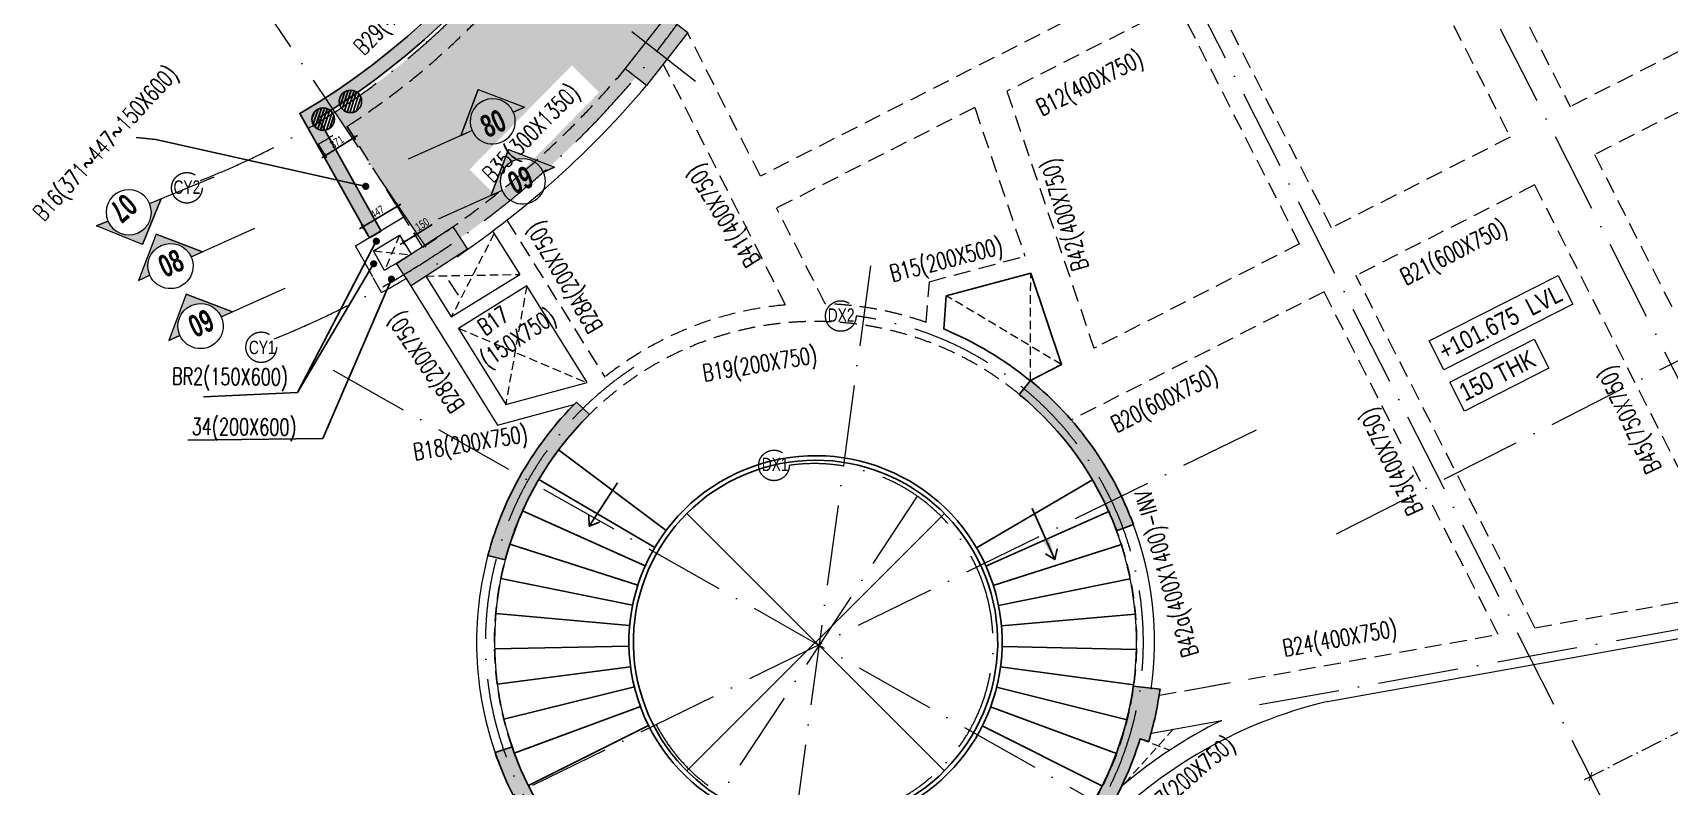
# Model space of a CAD drawing. Header units: millimetres. Extents: x 38 to 25171369, y -3 to 53837.
# Drawn here: x 6907 to 25174, y 18354 to 26774 of the extents above; entities that cross this region are included whole.
import ezdxf

# ---------------------------------------------------------------- set-up
doc = ezdxf.new("R2010")
doc.units = ezdxf.units.MM
for name, pattern in [('ACAD_ISO10W100', [18, 12, -3, 0, -3]), ('CONTINOUS', [0]), ('HIDDEN', [9.524999999999999, 6.349999999999999, -3.174999999999999])]:
    doc.linetypes.add(name, pattern=pattern)
for name, color, linetype, lineweight in [('00_LA_LAYOUT', 3, 'Continuous', 5), ('Elevation-1', 41, 'Continuous', 20), ('G-ANNO-SYMB', 111, 'Continuous', 9), ('Grids', 9, 'ACAD_ISO10W100', 5), ('S - SLAB TXT', 2, 'Continuous', 13), ('S-BEAM-IDEN', 2, 'Continuous', 9), ('S-COL HATCH', 8, 'Continuous', 0), ('S-COLUMN', 6, 'Continuous', 9), ('slab thk box', 8, 'Continuous', 15), ('STR-BEAM', 2, 'CONTINOUS', 18), ('STR-CUTOUT', 1, 'Continuous', 13)]:
    doc.layers.add(name, color=color, linetype=linetype, lineweight=lineweight)
doc.layers.add('Arch-Comments', color=30, linetype='Continuous', plot=False)
for name, color, linetype in [('Hatch', 8, 'Continuous'), ('S- Structural', 5, 'Continuous'), ('Staircase', 14, 'Continuous'), ('STR-RC WALL', 4, 'Continuous'), ('Structural', 5, 'Continuous')]:
    doc.layers.add(name, color=color, linetype=linetype)
doc.styles.add('Dim.s & Anno.(Misc.)', font='ARIALN.TTF')
doc.styles.add('EL', font='swisscl.ttf')
doc.styles.add('ROMANS', font='simplex.shx', dxfattribs={"width": 0.75})
doc.styles.add('S - GRID TXT', font='ARIALN.TTF')
doc.styles.add('SOBHA', font='swisscl.ttf')
doc.styles.add('Swis721 LtCn BT_B', font='', dxfattribs={"width": 0.9, "height": 249.9999999999997})
doc.styles.get('Swis721 LtCn BT_B').set_extended_font_data('Swis721 LtCn BT', bold=True)
doc.dimstyles.new('A-GFC-100', dxfattribs={"dimtxt": 200, "dimasz": 100, "dimexe": 100, "dimexo": 0, "dimgap": 0, "dimtad": 0, "dimdec": 0, "dimzin": 1, "dimdsep": 46, "dimtxsty": 'Dim.s & Anno.(Misc.)', "dimblk": 'ARCHTICK', "dimcen": 0, "dimdle": 100, "dimclrd": 8, "dimclre": 8, "dimclrt": 6, "dimazin": 2, "dimtfac": 1, "dimtdec": 0, "dimtmove": 0, "dimatfit": 3, "dimfxl": 1, "dimtolj": 1, "dimlwd": -1, "dimlwe": 9, "dimarcsym": 0})
doc.dimstyles.new('A-GFC-75', dxfattribs={"dimtxt": 150, "dimasz": 75, "dimexe": 75, "dimexo": 0, "dimgap": 0, "dimtad": 0, "dimdec": 0, "dimzin": 1, "dimdsep": 46, "dimtxsty": 'Dim.s & Anno.(Misc.)', "dimblk": 'ARCHTICK', "dimcen": 0, "dimdle": 75, "dimclrd": 8, "dimclre": 8, "dimclrt": 6, "dimazin": 2, "dimtfac": 1, "dimtdec": 0, "dimtmove": 0, "dimatfit": 3, "dimfxl": 1, "dimtfill": 1, "dimtolj": 1, "dimlwd": -1, "dimlwe": 9, "dimarcsym": 0})
doc.dimstyles.new('S-100', dxfattribs={"dimscale": 100, "dimtxt": 2.5, "dimasz": 1.75, "dimexe": 1, "dimexo": 0, "dimgap": 0.5, "dimtad": 1, "dimdec": 0, "dimrnd": 0.0005, "dimzin": 0, "dimdsep": 46, "dimtxsty": 'EL', "dimblk": 'ARCHTICK', "dimcen": 0.09, "dimdle": 1.5, "dimclrd": 251, "dimclre": 251, "dimclrt": 3, "dimadec": 0, "dimazin": 0, "dimtfac": 1, "dimtdec": 0, "dimtofl": 0, "dimtmove": 0, "dimatfit": 3, "dimfxl": 2, "dimtolj": 1, "dimtzin": 0, "dimlwd": -1, "dimlwe": -1, "dimarcsym": 0})
doc.dimstyles.new('S-30', dxfattribs={"dimscale": 30, "dimtxt": 3, "dimasz": 1.25, "dimexe": 1, "dimexo": 0, "dimgap": 0.5, "dimtad": 1, "dimdec": 0, "dimrnd": 0.0005, "dimzin": 0, "dimdsep": 46, "dimtxsty": 'EL', "dimblk": 'ARCHTICK', "dimcen": 0.09, "dimdle": 1.5, "dimclrd": 251, "dimclre": 251, "dimclrt": 6, "dimadec": 0, "dimazin": 0, "dimtfac": 1, "dimtdec": 0, "dimtofl": 0, "dimtmove": 0, "dimatfit": 3, "dimfxl": 2, "dimtolj": 1, "dimtzin": 0, "dimlwd": -1, "dimlwe": -1, "dimarcsym": 0})
pattern_1 = [(45.00000000000002, (-57983.54831092059, 1832.773457797273), (-22.4506403026729, 22.45064030267288), [])]

# ---------------------------------------------------------------- blocks, each defined once
blk = doc.blocks.new('TRETWREW')
h = blk.add_hatch(color=9)
h.dxf.hatch_style = 1
h.paths.add_polyline_path([(32235.37636257708, -129439.7366017177, -0.1331977755863529), (33807.33259242028, -128417.8693303149), (33740.14246925712, -128229.4607883263, 0.1330649192076544), (32083.99369304627, -129308.9901666008)])
h = blk.add_hatch(color=9)
h.dxf.hatch_style = 1
edge = h.paths.add_edge_path()
edge.add_line((38664.69137857854, -132262.6145443599), (38465.9113948606, -132240.5374554228))
edge.add_arc((34910.98321447167, -131828.3644800878), 3578.742925849781, 353.3864220035375, 383.7199209984346)
edge.add_line((38187.40390823409, -130388.7574619036), (38369.97009224072, -130307.0795366726))
edge.add_arc((34910.98321447984, -131828.364480077), 3778.742925835376, -6.598963892578126, 23.740205779682697, ccw=False)
h = blk.add_hatch(color=9)
h.dxf.hatch_style = 1
h.paths.add_polyline_path([(31332.63268192485, -132091.0972165707, -0.052860275330766), (31357.01795424521, -131335.9346833489), (31158.9120112732, -131308.4749593176, 0.0531660131924717), (31133.18553508818, -132105.9591237641)])
h = blk.add_hatch(color=9)
h.dxf.hatch_style = 1
h.paths.add_polyline_path([(36764.53699965402, -134888.63487342), (36869.71072899178, -135054.6457551792, 0.0641665388057653), (37647.45289563388, -134431.1785179842), (37720.5626272969, -134500.8052384574, 0.038549026877663), (38098.59653411433, -134035.9963992927), (37846.48722873256, -133873.1361806728, -0.1048070550564545)])
at = {"layer": 'Hatch', "ltscale": 25}
h = blk.add_hatch(dxfattribs=at)
h.set_pattern_fill('ANSI31', color=9, scale=10, angle=-26.91905313455807)
h.set_pattern_definition(pattern_1)
edge = h.paths.add_edge_path()
edge.add_arc((32651.62722427025, -124129.2072890307), 125, 0, 360)
h = blk.add_hatch(dxfattribs=at)
h.set_pattern_fill('ANSI31', color=9, scale=10, angle=-26.91905313455807)
h.set_pattern_definition(pattern_1)
edge = h.paths.add_edge_path()
edge.add_arc((33012.95355256275, -124090.8014767263), 125, 0, 360)
at = {"layer": 'S-COL HATCH'}
h = blk.add_hatch(color=8, dxfattribs=at)
h.dxf.hatch_style = 1
h.paths.add_polyline_path([(36591.75819062814, -124838.6545019522), (36718.84159290045, -125110.4077151231), (36039.45855994523, -125428.116220707), (35912.37515768781, -125156.3630075268)])
h = blk.add_hatch(color=256, dxfattribs=at)
h.dxf.hatch_style = 1
h.paths.add_polyline_path([(33397.77098570392, -125857.1530311927), (33429.49763958901, -126155.4706797488), (32683.70351823792, -126234.7873144094), (32651.97686437145, -125936.4696659036)])
h = blk.add_hatch(color=30, dxfattribs=at)
h.dxf.hatch_style = 1
h.paths.add_polyline_path([(32235.37600809336, -129439.7366077844, -0.133197775586353), (33807.33223792538, -128417.8693363834), (33740.14211476594, -128229.4607944115, 0.1330649192076544), (32083.99333856255, -129308.9901726804)])
h = blk.add_hatch(color=30, dxfattribs=at)
h.dxf.hatch_style = 1
edge = h.paths.add_edge_path()
edge.add_line((38664.69102409482, -132262.6145504322), (38465.91104036197, -132240.5374615024))
edge.add_arc((34910.98285996774, -131828.3644861734), 3578.742925854359, 353.3864220036416, 383.7199209985388)
edge.add_line((38187.40355373174, -130388.7574679814), (38369.96973773464, -130307.0795427598))
edge.add_arc((34910.98286001243, -131828.364486198), 3778.742925813593, -6.5989638918730975, 23.740205780387612, ccw=False)
h = blk.add_hatch(color=30, dxfattribs=at)
h.dxf.hatch_style = 1
h.paths.add_polyline_path([(31332.63232742995, -132091.0972226429, -0.0528602753307659), (31357.01759973168, -131335.9346894305), (31158.91165677086, -131308.4749653916, 0.0531660131924717), (31133.18518058583, -132105.9591298401)])
h = blk.add_hatch(color=30, dxfattribs=at)
h.dxf.hatch_style = 1
h.paths.add_polyline_path([(36764.53664514795, -134888.6348794996), (36869.71037450805, -135054.64576127, 0.0641665388057652), (37647.4525411129, -134431.1785240452), (37720.56227279454, -134500.8052445482, 0.038549026877663), (38098.59617960453, -134035.9964053686), (37846.48687423021, -133873.1361867543, -0.1048070550564545)])
at = {"ltscale": 20}
blk.add_line((38187.40390823409, -130388.7574619036), (38370.50846543163, -130308.3042386341), dxfattribs=at)
at = {"layer": 'S-COLUMN', "color": 30, "elevation": 1.3216095e-09}
for points in [[(36591.75819062814, -124838.6545019522), (36718.84159290045, -125110.4077151231), (36039.45855994523, -125428.116220707), (35912.37515768781, -125156.3630075268)], [(33397.77098570392, -125857.1530311927), (33429.49763958901, -126155.4706797488), (32683.70351823792, -126234.7873144094), (32651.97686437145, -125936.4696659036)]]:
    blk.add_lwpolyline(points, close=True, dxfattribs=at)
at = {"layer": 'S-COLUMN'}
for points in [[(32083.99333856255, -129308.9901726804, -0.1330649192076544), (33740.14211476594, -128229.4607944115), (33807.33223792538, -128417.8693363834, 0.1331977755863529), (32235.37600809336, -129439.7366077844)], [(38664.69102409482, -132262.6145504322), (38465.91104036197, -132240.5374615024, 0.1331331676250236), (38187.40355373174, -130388.7574679814), (38369.96973773464, -130307.0795427598, -0.1331583492614696)]]:
    blk.add_lwpolyline(points, format="xyb", close=True, dxfattribs=at)
blk.add_lwpolyline([(31332.63232742995, -132091.0972226429, -0.0528602753307659), (31357.01759973168, -131335.9346894305), (31158.91165677086, -131308.4749653916, 0.0531660131924717), (31133.18518058583, -132105.9591298401), (31332.63232742995, -132091.0972226429)], format="xyb", dxfattribs=at)
at = {"layer": 'S-COLUMN', "elevation": -3.351534e-09}
blk.add_lwpolyline([(38098.59617960453, -134035.9964053686), (37846.48687423021, -133873.1361867543), (37846.48687423021, -133873.1361867543, -0.1048070550564544), (36764.53664514795, -134888.6348794996), (36869.71037450805, -135054.64576127, 0.0641665388057652), (37647.4525411129, -134431.1785240452), (37720.56227279454, -134500.8052445482, 0.038549026877663)], format="xyb", close=True, dxfattribs=at)
at = {"layer": 'STR-RC WALL'}
for points in [[(32083.99369304627, -129308.9901666008, -0.1330649192076544), (33740.14246925712, -128229.4607883263), (33807.33259242028, -128417.8693303149, 0.1331977755863529), (32235.37636257708, -129439.7366017177)], [(38664.69137857854, -132262.6145443599), (38465.9113948606, -132240.5374554228, 0.1331331676250236), (38187.40390823409, -130388.7574619036), (38369.97009224072, -130307.0795366726, -0.1331583492614696)]]:
    blk.add_lwpolyline(points, format="xyb", close=True, dxfattribs=at)
blk.add_lwpolyline([(31332.63268192485, -132091.0972165707, -0.0528602753307659), (31357.01795424521, -131335.9346833489), (31158.9120112732, -131308.4749593176, 0.0531660131924717), (31133.18553508818, -132105.9591237641), (31332.63268192485, -132091.0972165707)], format="xyb", dxfattribs=at)
at = {"layer": 'STR-RC WALL', "elevation": -3.351534e-09}
blk.add_lwpolyline([(38098.59653411433, -134035.9963992927), (37846.48722873256, -133873.1361806728), (37846.48722873256, -133873.1361806728, -0.1048070550564544), (36764.53699965402, -134888.63487342), (36869.71072899178, -135054.6457551792, 0.0641665388057652), (37647.45289563388, -134431.1785179842), (37720.5626272969, -134500.8052384574, 0.038549026877663)], format="xyb", close=True, dxfattribs=at)
at = {"layer": 'Structural', "ltscale": 25}
for centre in [(32651.62722427025, -124129.2072890307, 1.3216095e-09), (33012.95355256275, -124090.8014767263, 1.3216095e-09)]:
    blk.add_circle(centre, 125, dxfattribs=at)
blk = doc.blocks.new('_ArchTick')
at = {"color": 0, "linetype": 'ByBlock', "const_width": 0.15}
blk.add_lwpolyline([(-0.5, -0.5), (0.5, 0.5)], dxfattribs=at)
blk = doc.blocks.new('A$Ce47450c8')
at = {"layer": 'G-ANNO-SYMB', "extrusion": (0, 0, -1)}
h = blk.add_hatch(color=9, dxfattribs=at)
edge = h.paths.add_edge_path(flags=0)
edge.add_line((-136.8343995958566, 252.34375), (0, 252.34375))
edge.add_line((0, 252.34375), (-390.3115636557341, 642.6553136575967))
edge.add_line((-390.3115636557341, 642.6553136575967), (-780.6231273114681, 252.34375))
edge.add_line((-780.6231273114681, 252.34375), (-641.5218995958566, 252.34375))
edge.add_arc((-389.1781495958566, 252.34375), 252.3437499999996, -1.1368683772161603e-13, 180.0000000000005, ccw=False)
for p, q in [((390.3115636557341, 642.6553136575967), (0, 252.34375)), ((390.3115636557341, 642.6553136575967), (780.6231273114681, 252.34375)), ((136.8343995958566, 252.34375), (0, 252.34375)), ((641.5218995958566, 252.34375), (780.6231273114681, 252.34375))]:
    blk.add_line(p, q, dxfattribs=at)
at = {"layer": 'G-ANNO-SYMB', "color": 1, "extrusion": (0, 0, -1)}
for p, q in [((390.3115636557341, 642.6553136575967), (0, 252.34375)), ((780.6231273114681, 252.34375), (390.3115636557341, 642.6553136575967)), ((0, 252.34375), (136.8343995958566, 252.34375))]:
    blk.add_line(p, q, dxfattribs=at)
at = {"layer": 'G-ANNO-SYMB', "color": 2, "extrusion": (0, 0, -1)}
blk.add_line((641.5218995958566, 252.34375), (1422.985443849117, 252.34375), dxfattribs=at)
at = {"layer": 'G-ANNO-SYMB', "color": 5, "extrusion": (0, 0, -1)}
blk.add_line((641.5218995958566, 252.34375), (780.6231273114681, 252.34375), dxfattribs=at)
at = {"layer": 'G-ANNO-SYMB', "extrusion": (0, 0, -1)}
blk.add_arc((-389.1781495958566, 252.34375), 252.34375, 0, 180, dxfattribs=at)
at = {"layer": 'G-ANNO-SYMB', "color": 2, "extrusion": (0, 0, -1)}
for radius, start, end in [(252.3437499999996, 0, 180), (252.34375, 180, 0)]:
    blk.add_arc((-389.1781495958566, 252.34375), radius, start, end, dxfattribs=at)
blk = doc.blocks.new('*D14')
at = {"layer": 'Arch-Comments', "color": 251, "linetype": 'Continuous', "ltscale": 20, "transparency": 16777216}
for p, q in [((25175639.88000342, 12292103.42181314), (25175735.04189858, 12291951.23760261)), ((25175317.5734724, 12291901.88119201), (25175412.73536757, 12291749.69698148)), ((25175358.67512572, 12291751.27503444), (25175757.29096356, 12292000.53242087))]:
    blk.add_line(p, q, dxfattribs=at)
at = {"layer": 'Arch-Comments', "color": 251, "ltscale": 20, "transparency": 16777216, "xscale": 37.5, "yscale": 37.5, "zscale": 37.5}
for p, rotation in [((25175719.13631015, 12291976.67403822), 32.0180419584506), ((25175396.82977913, 12291775.13341709), 212.0180419584506)]:
    blk.add_blockref('_ArchTick', p, dxfattribs=dict(at, rotation=rotation))
at = {"layer": 'Arch-Comments', "color": 6, "ltscale": 20, "transparency": 16777216, "insert": (25175525.59338799, 12291927.7017117), "char_height": 90, "attachment_point": 5, "rotation": 32.0180419584506, "style": 'EL'}
blk.add_mtext('\\A1;371', dxfattribs=at)
blk = doc.blocks.new('*D15')
at = {"layer": 'Arch-Comments', "color": 251, "linetype": 'Continuous', "ltscale": 20, "transparency": 16777216}
for p, q in [((25175777.89876237, 12290956.83462398), (25176239.50906089, 12291234.12882572)), ((25176273.92845662, 12291089.44281326), (25176185.48567023, 12291236.67308627)), ((25175889.46832414, 12290858.49353445), (25175801.02553776, 12291005.72380746))]:
    blk.add_line(p, q, dxfattribs=at)
at = {"layer": 'Arch-Comments', "color": 251, "ltscale": 20, "transparency": 16777216, "xscale": 37.5, "yscale": 37.5, "zscale": 37.5}
for p, rotation in [((25176200.93397787, 12291210.95636426), 30.99368440656399), ((25175816.4738454, 12290980.00708545), 210.993684406564)]:
    blk.add_blockref('_ArchTick', p, dxfattribs=dict(at, rotation=rotation))
at = {"layer": 'Arch-Comments', "color": 6, "ltscale": 20, "transparency": 16777216, "insert": (25175977.80729635, 12291146.91516888), "char_height": 90, "attachment_point": 5, "rotation": 30.993684406563993, "style": 'EL'}
blk.add_mtext('\\A1;447', dxfattribs=at)
blk = doc.blocks.new('*D16')
at = {"layer": 'Arch-Comments', "color": 251, "linetype": 'Continuous', "ltscale": 20, "transparency": 16777216}
for p, q in [((25176400.50405324, 12290887.02137964), (25176589.30207942, 12291005.07816038)), ((25176235.16722177, 12290783.63505481), (25176400.50405324, 12290887.02137964)), ((25176291.03776873, 12290779.16193706), (25176257.41628676, 12290832.92987307)), ((25176418.21994678, 12290858.68987924), (25176384.59846481, 12290912.45781525))]:
    blk.add_line(p, q, dxfattribs=at)
at = {"layer": 'Arch-Comments', "color": 251, "ltscale": 20, "transparency": 16777216, "xscale": 37.5, "yscale": 37.5, "zscale": 37.5}
for p, rotation in [((25176273.32187519, 12290807.49343746), 212.0180419583083), ((25176400.50405324, 12290887.02137964), 32.0180419583083)]:
    blk.add_blockref('_ArchTick', p, dxfattribs=dict(at, rotation=rotation))
at = {"layer": 'Arch-Comments', "color": 6, "ltscale": 20, "transparency": 16777216, "insert": (25176478.41118193, 12291007.78874683), "char_height": 90, "attachment_point": 5, "rotation": 32.018041958308295, "style": 'EL'}
blk.add_mtext('\\A1;150', dxfattribs=at)
blk = doc.blocks.new('*D29')
at = {"layer": 'Grids', "color": 8, "ltscale": 20, "transparency": 16777216}
for p, q in [((23128.25005980125, 19806.43775136214), (21939.41522799083, 19202.90892089993)), ((20421.3107571402, 18432.22169732937), (21610.14558895062, 19035.75052779159))]:
    blk.add_line(p, q, dxfattribs=at)
at = {"layer": 'Grids', "color": 8, "linetype": 'HIDDEN', "lineweight": 9, "ltscale": 20, "transparency": 16777216}
for p, q in [((23110.47512714938, 19675.76819212362), (23027.42386208307, 19839.36308892603)), ((20537.28735977039, 18369.45299824513), (20454.23609470408, 18533.04789504754))]:
    blk.add_line(p, q, dxfattribs=at)
at = {"layer": 'Grids', "color": 8, "ltscale": 20, "transparency": 16777216, "xscale": 75, "yscale": 75, "zscale": 75}
for p, rotation in [((23061.37429216022, 19772.487321285), 26.91527213609274), ((20488.18652478123, 18466.17212740651), 206.9152721360927)]:
    blk.add_blockref('_ArchTick', p, dxfattribs=dict(at, rotation=rotation))
at = {"layer": 'Grids', "color": 6, "ltscale": 20, "transparency": 16777216, "insert": (21774.78040847073, 19119.32972434575), "char_height": 150, "attachment_point": 5, "rotation": 26.915272136092742, "style": 'Dim.s & Anno.(Misc.)', "bg_fill": 3, "box_fill_scale": 1.1, "bg_fill_color": 9, "bg_fill_true_color": 13158600, "bg_fill_transparency": 0}
blk.add_mtext('\\A1;2886', dxfattribs=at)
blk = doc.blocks.new('first floor')
at = {"layer": 'Hatch', "ltscale": 20}
h = blk.add_hatch(dxfattribs=at)
h.set_pattern_fill('AR-CONC', color=1)
h.set_pattern_definition([(50, (14894.24341448396, -102949.2484268071), (182.184668996004, -15.93908553890315), [19.05, -209.5500000000001]), (354.9999999999998, (14894.24341448396, -102949.2484268071), (-35.24342142496931, 191.0568452390351), [15.23999999999999, -167.6405841699998]), (100.4514446999999, (14909.42542148381, -102950.5766803035), (146.9412470903533, 175.1177519121951), [16.19000879999999, -178.0902445999999]), (46.1842, (14894.24341448396, -102898.4484267989), (271.07904089213, -42.04232793272716), [28.57500000000007, -314.3250000000005]), (96.63555760999981, (14916.83331448585, -102901.9519268023), (237.4041340515031, 247.4261245977216), [24.28502313999997, -267.1356081599995]), (351.18415117, (14894.24341448396, -102898.4484267989), (237.4041340649772, 247.4261245855327), [22.85996707000001, -251.4597319200001]), (20.99999999999996, (14919.64341448992, -102911.1484267982), (151.6143912691325, -102.2651981870876), [19.05, -209.55]), (326, (14919.64341448992, -102911.1484267982), (61.80202834764711, 184.1879661223193), [15.24000000000001, -167.64]), (71.45144499999998, (14932.27794709056, -102919.6705266991), (213.4164192787162, 81.92276888590526), [16.19000880000001, -178.0899376]), (37.50000000000001, (14894.24341448396, -102949.2484268071), (3.088603250591816, 84.55503887315314), [0, -165.608, 0, -170.18, 0, -168.275]), (7.499999999999988, (14894.24341448396, -102949.2484268071), (66.81966251030576, 100.1805748181195), [0, -97.02800000000005, 0, -161.798, 0, -64.13500000000003]), (327.5, (14837.60141449421, -102949.2484267959), (135.5905951668714, -5.728743992673457), [0, -63.50000000000003, 0, -198.1200000000001, 0, -262.8900000000001]), (317.5, (14812.2014144957, -102949.2484268034), (148.129181386018, 25.4264910333329), [0, -82.5499999999999, 0, -131.5719999999998, 0, -186.6899999999998])])
h.paths.add_polyline_path([(25175316.87697645, 12292192.88493804, 0.5087553340001733), (25176404.68787763, 12305599.48826105), (25177300.69394226, 12306727.79806577), (25177185.63760963, 12306824.11558876), (25176196.74886371, 12305578.84179895, -0.5199095487761592), (25175115.03543915, 12292246.8135691), (25175889.69285936, 12290858.09102542), (25176020.69031581, 12290931.16404647)])
h = blk.add_hatch(dxfattribs=at)
h.set_pattern_fill('AR-HBONE', color=256)
h.set_pattern_definition([(45, (0, 0), (0, 143.6840979371064), [304.8, -101.6]), (135, (71.84200000000055, 71.84200000000419), (1.42e-14, 143.6840979371064), [304.8, -101.6])])
edge = h.paths.add_edge_path()
edge.add_arc((25170272.76437762, 12298742.92810213), 11049.00691664402, 37.30354249851377, 43.17226376123374)
edge.add_line((25178330.80427673, 12306302.59389026), (25178239.87214587, 12306286.22251503))
edge.add_line((25178239.87214587, 12306286.22251503), (25177712.35738923, 12306652.77063907))
edge.add_line((25177712.35738923, 12306652.77063907), (25176744.32970707, 12305632.78124026))
edge.add_arc((25170978.01026947, 12299292.37440389), 8570.367477949332, 29.125377758691172, 47.71486806527321, ccw=False)
edge.add_line((25178464.71243284, 12303463.76379161), (25179711.69713842, 12304158.35468571))
edge.add_line((25179711.69713842, 12304158.35468571), (25179061.54237733, 12305439.04153574))
edge = h.paths.add_edge_path()
edge.add_line((25179901.96857867, 12303783.55449035), (25178662.31892653, 12303087.45005138))
edge.add_arc((25170808.87682961, 12299224.3345601), 8752.15482430124, 7.022853066168807, 26.19261594859188, ccw=False)
edge.add_line((25179495.36829492, 12300294.41871178), (25180524.38002874, 12300453.80578786))
edge.add_arc((25170260.17376546, 12299100.58830149), 10353.02505457288, 7.510474944184998, 16.42016769738395)
edge.add_line((25180190.94585806, 12302027.17221885), (25180714.68462503, 12302182.65141978))
edge.add_line((25180714.68462503, 12302182.65141978), (25179901.96857867, 12303783.55449035))
edge = h.paths.add_edge_path()
edge.add_line((25181073.79682483, 12300336.52182196), (25179510.76618681, 12300094.41876809))
edge.add_arc((25170978.01026947, 12299292.37440389), 8570.36747795114, -5.527823941182021, 5.369792950443582, ccw=False)
edge.add_line((25179508.52156579, 12298466.79840476), (25179512.63183042, 12298458.70330353))
edge.add_line((25179512.63183042, 12298458.70330353), (25180952.75046366, 12299189.91944402))
edge.add_line((25180952.75046366, 12299189.91944402), (25181114.51759028, 12298871.32164454))
edge.add_arc((25170436.50946377, 12299307.72495368), 10686.92216673863, 357.6596608700913, 365.5242420751012)
edge = h.paths.add_edge_path()
edge.add_line((25181114.30726198, 12298866.20532954), (25179676.42118293, 12298136.12276209))
edge.add_line((25179676.42118293, 12298136.12276209), (25179508.52156579, 12298466.79840476))
edge.add_arc((25170978.01026946, 12299292.37440389), 8570.367477954582, 345.3182909056974, 354.4721760588205, ccw=False)
edge.add_line((25179268.54421312, 12297120.22209889), (25180769.94439486, 12296582.96903569))
edge.add_line((25180769.94439486, 12296582.96903569), (25180771.7334491, 12296588.63492743))
edge.add_arc((25170436.50946378, 12299307.7249537), 10686.92216673601, 345.2600963670336, 357.6322076095422)
h.paths.add_polyline_path([(25179879.71496548, 12297663.5220461), (25179715.92561295, 12297986.10258754), (25180658.0500971, 12298464.46361507), (25180821.83944964, 12298141.88307362)], flags=16)
edge = h.paths.add_edge_path()
edge.add_line((25180198.24236683, 12296575.12488649), (25179117.77889924, 12296928.5941824))
edge.add_arc((25162900.1478163, 12303937.83201584), 17667.51179278272, 328.1432328106064, 336.6260657332958, ccw=False)
edge.add_arc((25177834.05157502, 12294511.03100109), 124.9999999997664, 0, 54.63159909706428, ccw=False)
edge.add_arc((25177834.05157502, 12294511.03100109), 125, -124.40138523449258, 0, ccw=False)
edge.add_arc((25170976.12592414, 12299292.49851859), 8362.226871233566, 323.48111657514005, 324.2586384010458, ccw=False)
edge.add_arc((25177619.76040179, 12294217.58421714), 124.9999999979947, 8.537881512893364e-10, 52.115326241021876, ccw=False)
edge.add_arc((25177619.76040178, 12294217.58421714), 125, -86.02449853679872, 0, ccw=False)
edge.add_line((25177628.42664288, 12294092.88499395), (25178976.99912537, 12293038.80520784))
edge.add_line((25178976.99912537, 12293038.80520784), (25179196.64170195, 12293319.75140223))
edge.add_arc((25170996.74163012, 12299285.53308035), 10140.45917199791, 323.9624914382246, 334.1323868136381)
edge.add_line((25180121.17283376, 12294861.31931642), (25179626.24531596, 12295101.20831569))
edge.add_arc((25170843.28721455, 12299357.64426202), 9759.999998788153, 334.1440387363409, 343.4355206449549)
edge = h.paths.add_edge_path()
edge.add_line((25178863.86006445, 12292651.27869136), (25178746.04290502, 12292743.3876609))
edge.add_line((25178746.04290502, 12292743.3876609), (25178976.99912537, 12293038.80520784))
edge.add_line((25178976.99912537, 12293038.80520784), (25177628.42664288, 12294092.88499395))
edge.add_arc((25177619.76040178, 12294217.58421714), 125.0000000003652, 233.1339765440071, 273.9755014632013, ccw=False)
edge.add_arc((25170976.12592414, 12299292.49851841), 8362.226871121922, 305.0852180464404, 321.7681862065107, ccw=False)
edge.add_arc((25175678.3692529, 12292380.83368661), 124.9999999930698, 0, 33.43344179078821, ccw=False)
edge.add_arc((25175678.3692529, 12292380.83368661), 125, 215.0241613055272, 359.9999999991462, ccw=False)
edge.add_arc((25170976.12592413, 12299292.49851845), 8362.22687115899, 302.7667946974785, 303.3723850474368, ccw=False)
edge.add_line((25175501.93851126, 12292260.86580115), (25176504.53644317, 12290774.54472039))
edge.add_line((25176504.53644317, 12290774.54472039), (25176821.17310744, 12290980.09044788))
edge.add_line((25176821.17310744, 12290980.09044788), (25176902.64890057, 12290854.57957656))
edge.add_arc((25170976.12592414, 12299292.49851841), 10311.26329114662, 305.0829711275504, 319.9036938810765)
h.paths.add_polyline_path([(25178225.6653667, 12305944.60766647), (25178559.82705404, 12305712.41257034), (25178860.65796608, 12306145.35093488), (25178526.49627875, 12306377.54603101)], flags=16)
h.paths.add_polyline_path([(25177841.08112051, 12305358.79382924), (25178175.24280785, 12305126.59873312), (25178476.0737199, 12305559.53709766), (25178141.91203256, 12305791.73219378)], flags=16)
h.paths.add_polyline_path([(25178584.48562497, 12303440.36942075), (25179814.4795301, 12304120.1809331), (25179607.16725188, 12304495.27437303), (25178377.17334675, 12303815.46286068)])
h.paths.add_polyline_path([(25179121.8721628, 12301891.47208323), (25180608.43490783, 12301902.96130755), (25180605.12269902, 12302331.51993675), (25179118.55995398, 12302320.03071243)], flags=17)
h.paths.add_polyline_path([(25179670.59196394, 12299675.80943406), (25181064.6442914, 12299853.70492945), (25181010.3940768, 12300278.82889208), (25179616.34174934, 12300100.93339669)], flags=16)
h.paths.add_polyline_path([(25179866.22603656, 12297694.63645423), (25180763.49306926, 12298150.01007819), (25180624.8527774, 12298423.18655734), (25179727.5857447, 12297967.81293338)], flags=0)
h.paths.add_polyline_path([(25179372.01978902, 12297059.83862911), (25180719.88175655, 12296661.97330583), (25180841.21298601, 12297073.01126289), (25179493.35101849, 12297470.87658617)], flags=17)
h.paths.add_polyline_path([(25178407.9008225, 12294642.32807161), (25179894.46356754, 12294630.83884729), (25179897.77577635, 12295059.39747649), (25178411.21303132, 12295070.88670081)], flags=16)
h.paths.add_polyline_path([(25177936.35848603, 12294202.37348883), (25179121.35367894, 12293315.10596255), (25179378.22244408, 12293658.16850332), (25178193.22725118, 12294545.4360296)], flags=16)
h.paths.add_polyline_path([(25177313.26112012, 12291319.28389725), (25178455.67713934, 12292482.44770871), (25178149.91666316, 12292782.75421979), (25177007.50064393, 12291619.59040833)], flags=16)
at = {"color": 2, "ltscale": 25}
for p, q in [((25182329.33303024, 12290209.66766804, -1.0072373e-09), (25183271.34419157, 12290461.05382985)), ((25183271.34370605, 12290461.05254991), (25183616.38518527, 12289439.59801137)), ((25182299.9786394, 12289836.34447706), (25182329.33303024, 12290209.66766804, -1.5430179e-09)), ((25183616.38518527, 12289439.59801137), (25183269.28606855, 12289263.35942196))]:
    blk.add_line(p, q, dxfattribs=at)
at = {"color": 0, "linetype": 'ByBlock', "ltscale": 25}
blk.add_lwpolyline([(25176020.69031581, 12290931.16404647), (25175316.87697645, 12292192.88493804, 0.5087553340001733), (25176404.68787763, 12305599.48826105), (25177300.69394226, 12306727.79806577), (25177185.63760963, 12306824.11558876), (25176196.74886371, 12305578.84179895, -0.5199095487761592), (25175115.03543915, 12292246.8135691), (25175889.69285936, 12290858.09102542)], format="xyb", close=True, dxfattribs=at)
at = {"color": 2, "ltscale": 25}
blk.add_arc((25180865.24350042, 12286350.91700789, 2.1962827e-09), 3770.830649114907, 50.46247830425708, 67.63418340775905, dxfattribs=at)
at = {"layer": 'Grids', "ltscale": 75}
blk.add_arc((25170976.12592415, 12299292.49851841, 2.643219e-09), 8362.226871117962, 291.2225411834445, 59.08585606093833, dxfattribs=at)
at = {"layer": 'slab thk box', "color": 5, "linetype": 'ByBlock'}
for points in [[(25189322.94259118, 12290113.79658941), (25187882.82395794, 12289382.58044892), (25187719.03460542, 12289705.16099036), (25189159.15323866, 12290436.37713086)], [(25189055.56076652, 12289400.04067125), (25188113.43628235, 12288921.67964373), (25187949.64692982, 12289244.26018517), (25188891.77141397, 12289722.6212127)]]:
    blk.add_lwpolyline(points, close=True, dxfattribs=at)
at = {"layer": 'Staircase', "ltscale": 25}
for points in [[(25179202.36405963, 12287587.62681791), (25178001.66372699, 12288486.69228336)], [(25179074.68952742, 12287395.86439125), (25177782.05573317, 12288156.84919658)], [(25182666.92054063, 12287392.65392496), (25183960.69571005, 12288151.27366053)], [(25178968.97037685, 12287191.17663965), (25177600.19745467, 12287804.74056316)], [(25182772.25393875, 12287187.82172083), (25184141.89620798, 12287798.97394629)], [(25178886.50501529, 12286976.08387067), (25177458.35933364, 12287434.77757279)], [(25182854.33011687, 12286972.6138185), (25184283.26840917, 12287428.83235911)], [(25178828.29275468, 12286753.20058161), (25177358.23571766, 12287051.41578574)], [(25182912.146009, 12286749.66106067), (25184382.54278713, 12287045.53143623)], [(25178795.04558973, 12286525.25244561), (25177301.05103585, 12286659.34298578)], [(25182944.99506664, 12286521.68889532), (25184439.10105009, 12286653.4507276)], [(25178787.17014654, 12286295.02710404), (25177287.50458941, 12286263.3535053)], [(25182952.47588063, 12286291.48407766), (25184452.03532733, 12286257.51630264)], [(25178804.76270492, 12286065.34005363), (25177317.76199541, 12285868.28957723)], [(25182934.49707817, 12286061.86062556), (25184421.18522111, 12285862.56610982)], [(25178847.60802167, 12285839.00019232), (25177391.45316227, 12285478.98210083)], [(25182891.27843543, 12285835.62544341), (25184346.84833326, 12285473.11830371)], [(25178915.18196937, 12285618.7754466), (25177507.67682191, 12285100.19154679)], [(25182823.34819264, 12285615.54403312), (25184230.15949565, 12285094.85399022)], [(25179006.65793034, 12285407.35895774), (25177665.01156661, 12284736.54971763)], [(25182731.5366041, 12285404.30671021), (25184071.90222799, 12284731.27980014)]]:
    blk.add_lwpolyline(points, dxfattribs=at)
at = {"layer": 'Staircase', "color": 8, "ltscale": 25}
for points in [[(25179432.2031233, 12284901.37187913), (25182307.52077687, 12287776.6895327)], [(25179432.2031233, 12287776.6895327), (25182307.52077687, 12284901.37187913)]]:
    blk.add_lwpolyline(points, dxfattribs=at)
at = {"layer": 'Staircase', "color": 8, "linetype": 'HIDDEN', "ltscale": 25}
blk.add_arc((25180869.73779543, 12286338.96130935), 3583.084828491678, 143.1726318111304, 30.38425098754757, dxfattribs=at)
at = {"layer": 'Staircase', "color": 1, "ltscale": 25}
for radius, start, end in [(2083.156610901035, 295.3094517023803, 288.9712208309857), (2033.156610901035, 295.6876056110017, 289.3486742931439)]:
    blk.add_arc((25180869.86195009, 12286339.03070591), radius, start, end, dxfattribs=at)
at = {"layer": 'STR-BEAM', "linetype": 'HIDDEN', "ltscale": 30}
for p, q in [((25187084.43418083, 12295013.82216701), (25188623.78693331, 12291982.09200856)), ((25187934.26147691, 12294996.71280639), (25189292.52220408, 12292321.6404405)), ((25192792.23595082, 12294098.6101427), (25189292.52220408, 12292321.6404405)), ((25186630.3285836, 12290969.91920062), (25185272.08463423, 12293644.95919422)), ((25193063.78202474, 12293563.57487232), (25189564.16100382, 12291786.65225141)), ((25184826.17994245, 12293418.5524949, -2.6435951e-09), (25183006.53790837, 12292494.86591786)), ((25186273.66977252, 12290788.82670359), (25184915.42582316, 12293463.8666972)), ((25180254.36184549, 12291545.83220968, 3.75754007717e-05), (25179441.3214555, 12293147.10240907, 3.75754030784e-05)), ((25180536.13486356, 12290107.35831443, 3.75753989604e-05), (25179169.79947506, 12292798.33426956, 3.75754028369e-05)), ((25183006.53790837, 12292494.86591786), (25183976.77751142, 12289622.58619007)), ((25182646.13236182, 12292311.91687656), (25180435.2285796, 12291189.61803511, 2.5937067e-09)), ((25182646.13236182, 12292311.91687656), (25183207.33756789, 12290650.53516073)), ((25188623.78693331, 12291982.09200857), (25186630.3285836, 12290969.91920062)), ((25189564.16100382, 12291786.65225141), (25190457.88834862, 12290026.47081133)), ((25188895.42573306, 12291447.10381947), (25186901.96732918, 12290434.93098402)), ((25188895.42573306, 12291447.10381946), (25191250.20016731, 12286809.41394805)), ((25180978.2974224, 12290120.05253147, 3.75753987178e-05), (25180435.2285796, 12291189.61803511, 3.75754002585e-05)), ((25186273.66977252, 12290788.82670359), (25183976.77751142, 12289622.58619007)), ((25182141.03881605, 12290366.39148011), (25183207.33756789, 12290650.53516074)), ((25176025.16401988, 12290244.64052973, 1.3216095e-09), (25175927.76864216, 12290419.32350083, 1.3216095e-09)), ((25188900.34081658, 12286499.16598139), (25186901.96732918, 12290434.93098402)), ((25182105.31095995, 12289912.01185079, 2.1962827e-09), (25182141.03881605, 12290366.39148011)), ((25186545.30851808, 12290253.83848698), (25183724.35134313, 12288821.50550383)), ((25187408.239455, 12288554.30964381), (25186545.30851808, 12290253.83848698)), ((25183797.27539416, 12289531.44450051), (25183796.58198641, 12289531.09242471)), ((25184004.48832363, 12289636.65627618), (25183976.77751144, 12289622.58619007)), ((25183616.38582334, 12289439.59833536), (25183269.28598981, 12289263.35938199)), ((25187622.29535383, 12288132.72993388), (25187498.78570353, 12288375.98023829)), ((25188489.25888117, 12286425.25896764), (25187713.80927878, 12287952.49470487)), ((25188900.34081658, 12286499.16598139), (25191249.36992081, 12286921.48988169)), ((25185701.45503421, 12285924.04925858), (25188489.25888117, 12286425.25896764)), ((25184707.43791558, 12285745.33832402), (25185502.53334062, 12285888.28580832))]:
    blk.add_line(p, q, dxfattribs=at)
at = {"layer": 'STR-BEAM', "ltscale": 30}
for p, q in [((25175889.69285347, 12290858.09102241), (25175115.03543324, 12292246.8135661)), ((25175734.66390929, 12290765.50088073, 1.3216095e-09), (25176273.92845662, 12291089.44281327, 1.3216095e-09)), ((25175927.76854205, 12290419.32365476, 1.3216095e-09), (25175734.66390929, 12290765.50088073, 1.3216095e-09)), ((25176803.3076967, 12289972.28511457), (25177567.22020252, 12290448.13340724, 1.3216095e-09)), ((25177319.88339166, 12288764.72637716), (25178173.53152223, 12288992.75922852)), ((25178001.67517195, 12288486.68422114), (25179202.36429842, 12287587.62714375)), ((25182666.92077942, 12287392.6542508), (25183960.72919954, 12288151.21727503)), ((25186583.57292884, 12285676.23797328), (25191411.50031153, 12286544.2332185)), ((25185054.32108726, 12285807.70326185), (25185502.53334062, 12285888.28580832)), ((25184618.01729941, 12285323.25523743), (25185403.36708186, 12285464.29165006))]:
    blk.add_line(p, q, dxfattribs=at)
at = {"layer": 'STR-BEAM', "color": 2, "linetype": 'HIDDEN', "ltscale": 30}
blk.add_line((25176485.3542984, 12290751.32770155, 6.6080474e-09), (25175641.02878553, 12292101.584665), dxfattribs=at)
at = {"layer": 'STR-BEAM', "color": 2, "ltscale": 30}
blk.add_line((25176518.96788754, 12290428.75660016), (25176803.3081118, 12289972.28537314), dxfattribs=at)
at = {"layer": 'STR-BEAM', "color": 2, "linetype": 'HIDDEN', "ltscale": 30}
for points in [[(25184646.24210104, 12293775.79743448), (25180254.36184549, 12291545.83220968)], [(25177425.01893614, 12291054.69903651), (25178517.14119342, 12289301.43888381)]]:
    blk.add_lwpolyline(points, dxfattribs=at)
at = {"layer": 'STR-BEAM', "color": 2, "ltscale": 30}
for points in [[(25175936.42457355, 12290711.71723022), (25176224.86494766, 12290884.98642189), (25176357.21058979, 12290673.33745222)], [(25177265.74807774, 12290932.11727218), (25177567.22605352, 12290448.13361716)], [(25176299.32095315, 12290403.10305606), (25177319.88168074, 12288764.72561996), (25177319.88339166, 12288764.72637716)], [(25178320.41293968, 12289238.990093), (25177646.53249997, 12290320.81743855), (25176882.61699113, 12289844.96627099), (25177411.34030849, 12288996.16979108), (25178320.40527251, 12289239.00600004)]]:
    blk.add_lwpolyline(points, dxfattribs=at)
at = {"layer": 'STR-BEAM', "color": 2, "ltscale": 30, "elevation": 1.3216095e-09}
blk.add_lwpolyline([(25176343.79675308, 12290664.55514573, -0.0083535511323954), (25176058.2383496, 12290493.342588), (25175936.42457355, 12290711.71723022)], format="xyb", dxfattribs=at)
at = {"layer": 'STR-BEAM', "ltscale": 30}
for centre, radius, start, end in [((25170978.01026947, 12299292.37440389), 8170.367477949538, 300.4206809659533, 50.30208900924896), ((25171007.99055498, 12299243.1636451, 1.3216095e-09), 10302.69129086034, 299.1420797952243, 300.9142504424674), ((25180871.32688474, 12286338.65977698, 2.643219e-09), 3781.863526745361, 352.0513416128393, 20.71637808335422), ((25180871.32688474, 12286338.65977698, 2.643219e-09), 3581.863526745362, 352.0513416128393, 20.71637808335422), ((25180851.85770818, 12286340.06544877), 3766.26903768158, 164.5759362584055, 199.909963983715), ((25180851.85770818, 12286340.06544877), 3566.26903768158, 164.5482986198387, 199.8171354302009)]:
    blk.add_arc(centre, radius, start, end, dxfattribs=at)
at = {"layer": 'STR-BEAM', "color": 2, "linetype": 'HIDDEN', "ltscale": 30}
for centre, radius, start, end in [((25170978.01026947, 12299292.37440389), 8570.367477949536, 302.9622385687003, 323.1105641808791), ((25170872.88802839, 12299399.43256579, 6.6080474e-09), 10309.6796905847, 302.9828540034412, 319.7884817468013), ((25170978.01026947, 12299292.37440389), 8570.367477949536, 300.4206809659533, 301.959395309567), ((25185910.57324141, 12291308.86439404), 2772.060161801081, 197.8087924513123, 197.8087961451013), ((25180865.24350042, 12286350.91700789, 2.1962827e-09), 3770.830649114907, 95.0070025370881, 128.5136896315766), ((25180865.24350042, 12286350.91700789, 2.1962827e-09), 3770.830649114907, 70.8005293911366, 88.28194783935221), ((25180869.72888086, 12286338.70365436), 3583.367004917793, 50.61179429932625, 134.7795616681261)]:
    blk.add_arc(centre, radius, start, end, dxfattribs=at)
at = {"layer": 'STR-BEAM', "color": 2, "ltscale": 0.05}
blk.add_arc((25170892.27526072, 12299377.95128225, 6.6080474e-09), 10580.79712852092, 304.386447312522, 319.8515664927642, dxfattribs=at)
at = {"layer": 'STR-BEAM', "color": 2, "ltscale": 30}
for centre, radius, start, end in [((25187791.25484781, 12280600.61982003), 5217.3168635764, 103.3314717893482, 138.0526760062861), ((25187758.88687151, 12280678.77606404), 5333.820881975007, 116.2167913032546, 130.5399699592497)]:
    blk.add_arc(centre, radius, start, end, dxfattribs=at)
at = {"layer": 'STR-CUTOUT', "color": 1, "linetype": 'HIDDEN', "ltscale": 15}
for p, q in [((25176224.86494758, 12290884.98642205), (25176058.22590159, 12290493.36490344, 1.3216095e-09)), ((25175936.42457355, 12290711.71723022), (25176349.72605826, 12290668.56215391, 1.3216095e-09)), ((25183269.23978616, 12289263.39626202), (25183271.34333734, 12290461.05364142)), ((25183616.38518527, 12289439.59801137), (25182329.33303024, 12290209.66766804, -1.0072373e-09)), ((25184862.34963219, 12285367.13346402), (25184292.01874836, 12284732.22775582)), ((25184492.11856361, 12285259.04987887, -3.351534e-09), (25184824.40163388, 12285132.8126143))]:
    blk.add_line(p, q, dxfattribs=at)
for points, elevation in [([(25177282.8832279, 12290904.60580742), (25176803.3076967, 12289972.28511457)], 1.3216095e-09), ([(25176518.96849639, 12290428.75697933), (25177567.22414046, 12290448.13348003)], 1.3216095e-09), ([(25177646.10182604, 12290321.50426347), (25177411.33988644, 12288996.17177291)], -1.3216095e-09), ([(25176882.18709452, 12289845.65543536), (25178320.40223221, 12289239.00728245)], -1.3216095e-09)]:
    blk.add_lwpolyline(points, dxfattribs=dict(at, elevation=elevation))
at = {"layer": 'Elevation-1', "rotation": 26.91905313455809}
blk.add_blockref('TRETWREW', (25090062.68459718, 12388080.03250422), dxfattribs=at)
at = {"layer": 'Elevation-1', "ltscale": 20}
for p, xscale, rotation in [((25190806.08888133, 12294686.05629218), -1, 116.9190531340981), ((25177724.56360026, 12292087.24620551, 4.5591941256e-06), -1, 24.20145862556053), ((25178060.65385301, 12291416.80219973, 4.5553577342e-06), -1, 24.20145862556053), ((25172747.87405793, 12291224.57114032, 8.25180113771e-05), -0.9999999999999833, 202.6599946664636)]:
    blk.add_blockref('A$Ce47450c8', p, dxfattribs=dict(at, xscale=xscale, rotation=rotation))
at = {"layer": 'Elevation-1', "ltscale": 20, "rotation": 24.20145862536632}
for p in [(25173417.49368383, 12290151.44043818, 4.5591941261e-06), (25173753.58393659, 12289480.9964324, 4.5553577347e-06)]:
    blk.add_blockref('A$Ce47450c8', p, dxfattribs=at)
at = {"layer": 'G-ANNO-SYMB', "color": 1, "char_height": 250, "line_spacing_factor": 0.9642671421142559, "style": 'Swis721 LtCn BT_B'}
for s, insert, width, attachment_point, rotation in [('80', (25177219.75364747, 12292249.92702815), 333.0937499999995, 2, 24.20145862423889), ('09', (25177523.6322265, 12291618.47213432), 333.0937499999995, 2, 24.20145862423889), ('07', (25173059.27967001, 12291284.48792131, 8.25174867363e-05), 333.0937499999996, 8, 220.78540119411983), ('08', (25173623.20076198, 12290686.92861533), 333.0937499999995, 2, 24.20145862668805), ('09', (25173959.29101474, 12290016.48460955), 333.0937499999995, 2, 24.20145862668805)]:
    blk.add_mtext(s, dxfattribs=dict(at, insert=insert, width=width, attachment_point=attachment_point, rotation=rotation))
at = {"layer": 'S - SLAB TXT', "color": 1, "linetype": 'Continuous', "style": 'S - GRID TXT'}
for s, p in [('+101.675  LVL', (25187890.21419213, 12289485.37236253)), ('150 THK', (25188120.82651655, 12289024.47155733))]:
    blk.add_text(s, height=200, rotation=26.90833201519129, dxfattribs=at).set_placement(p)
at = {"layer": 'S-BEAM-IDEN', "color": 3, "style": 'ROMANS', "width": 0.7}
for s, rotation, p in [('B29(400X927~VARRIES)', 45.51558780407167, (25175828.67206419, 12292883.53618951)), ('B12(400X750)', 26.92000000467278, (25183397.9742206, 12292213.79870103, 1.9444282e-09)), ('B16(371~447~150X600)', 47.44457369692609, (25172254.87768472, 12291028.99882743, 6.6080474e-09)), ('B35(300X1350)', 45.51558780407167, (25177267.76205649, 12291464.08976133)), ('B41(400X750)', 121.8875680653192, (25180262.51233341, 12290605.57132289, -3.75744417482e-05)), ('B42(400X750)', 106.2550968815338, (25183921.0524709, 12290522.31565112, -3.75770354549e-05)), ('B28A(200X750)', 120.6975258519225, (25178502.56348636, 12289864.47002808, -3.9648285e-09)), ('B21(600X750)', 26.92000000467278, (25187461.04289105, 12290323.0629914)), ('B15(200X500)', 14.43406413666404, (25181727.64537233, 12290363.05137088)), ('B28(200X750)', 124.3265992462355, (25176961.47148607, 12288983.85253595, -2.643219e-09)), ('B19(200X750)', 9.3484589265673, (25179627.60753146, 12289252.26059484)), ('BR2(150X600)', 359.5571858915692, (25173686.15561777, 12289217.14628593, 2.643219e-09)), ('B20(600X750)', 26.92000000467278, (25184229.88025267, 12288674.63970874)), ('B45(750X750)', 115.4545054848954, (25190318.21585107, 12288281.17467595)), ('B43(400X750)', 115.4545054848954, (25187656.6897576, 12287813.0749861)), ('34(200X600)', 359.5571858915692, (25173905.83373449, 12288655.77989799, 2.643219e-09)), ('B18(200X750)', 9.3484589265673, (25176397.59444288, 12288370.59132139)), ('B42a(400X1400)-INV', 106.2550968815338, (25185148.77128198, 12286206.25576625, -3.75770354549e-05)), ('B24(400X750)', 10.26102867559408, (25186104.68923168, 12286177.26924552)), ('B27(200X750)', 40.41919691740508, (25184586.1095997, 12284330.2965017))]:
    blk.add_text(s, height=187.5, rotation=rotation, dxfattribs=at).set_placement(p)
at = {"layer": 'S-BEAM-IDEN', "color": 3, "ltscale": 20, "insert": (25176928.18822656, 12289810.39987868), "char_height": 187.5, "width": 1636.531481743315, "attachment_point": 1, "rotation": 34.26531537205825, "style": 'ROMANS'}
blk.add_mtext('{\\W0.7;  B17\\P(150X750)}', dxfattribs=at)
at = {"layer": 'Arch-Comments', "ltscale": 20}
for p1, p2, distance, text, picture, middle in [((25175317.5734724, 12291901.88119201), (25175639.88000342, 12292103.42181314), -149.4876603722067, '371', '*D14', (25175525.59338799, 12291927.7017117)), ((25175889.46832414, 12290858.49353445), (25176273.92845662, 12291089.44281327, 1.3216095e-09), 141.75237917637517, '447', '*D15', (25175977.80729635, 12291146.91516888))]:
    dim = blk.add_aligned_dim(p1=p1, p2=p2, distance=distance, text=text, dimstyle='S-30', dxfattribs=at)
    dim.commit()
    dim.dimension.update_dxf_attribs({"geometry": picture, "text_midpoint": middle})
dim = blk.add_aligned_dim(p1=(25176291.03776873, 12290779.16193706), p2=(25176418.21994679, 12290858.68987924, 6.0826257e-09), distance=33.41446990814852, dimstyle='S-30', dxfattribs=at)
dim.commit()
dim.dimension.update_dxf_attribs({"geometry": '*D16', "text_midpoint": (25176478.41118193, 12291007.78874683)})
at = {"color": 6, "ltscale": 25}
for points, override in [([(25175848.6132071, 12291431.98037356, 1.3216095e-09), (25173507.31524202, 12291955.52567091, 1.3216095e-09), (25173288.3646307, 12291978.08017051, 1.3216095e-09)], {"dimasz": 80, "dimldrblk": 'Dot'}), ([(25175966.92719903, 12290818.44201123), (25175086.48621936, 12289130.19305827), (25174039.4060554, 12289078.87728377)], {"dimasz": 80, "dimgap": 0, "dimtad": 0, "dimldrblk": 'Dot'}), ([(25176135.82280366, 12290395.63181252), (25175370.71851839, 12288615.40537095), (25173862.12067225, 12288594.19786374)], {"dimasz": 80, "dimldrblk": 'Dot'}), ([(25175937.37945465, 12290566.89232916), (25175086.48621936, 12289130.19305827)], {"dimasz": 80, "dimgap": 0, "dimtad": 0, "dimldrblk": 'Dot'})]:
    blk.add_leader(points, dimstyle='A-GFC-100', override=override, dxfattribs=at)
at = {"ltscale": 30}
for points in [[(25178343.64228484, 12287634.88913967), (25178657.65910991, 12288119.96732794)], [(25183541.22424776, 12287262.49767152), (25183286.23311008, 12287833.73837545)]]:
    blk.add_leader(points, dimstyle='A-GFC-100', override={"dimgap": 0, "dimtad": 0, "dimclrd": 6, "dimldrblk": 'Open90', "dimfxl": 0.18, "dimfxlon": 1, "dimarcsym": 1}, dxfattribs=at)
at = {"layer": '00_LA_LAYOUT', "color": 155, "ltscale": 900}
blk.add_leader([(25183541.22376704, 12287262.49783486), (25183286.23262936, 12287833.73853878)], dimstyle='S-100', override={"dimasz": 2.5}, dxfattribs=at)
blk = doc.blocks.new('A$Cab1eb2bb')
at = {"layer": 'Grids', "ltscale": 75}
for p, q in [((23558.93429214507, 18792.39054869674), (7987.421775173396, 49465.25243998133)), ((20691.56877627224, 18065.57484577968), (5414.528942607343, 48158.56991892681)), ((5533.895699046553, 30115.14536623657, 1.3216095e-09), (10696.26974742114, 26080.09778568708, 1.3216095e-09)), ((4719.7595856525, 28484.12621783838, 1.3216095e-09), (7848.76661651954, 23845.46802416258, 1.3216095e-09)), ((17651.55150322616, 21177.49905425683), (31784.62349757552, 28353.52616748959)), ((12451.95250225812, 24171.68620269745), (11051.46211616322, 13845.42859603837)), ((6453.578120447694, 23008.17699397541), (17193.11050702259, 16922.10125354305)), ((16791.75612312183, 19269.7710620407), (34757.47842323035, 22499.76196588203)), ((16754.56824256852, 22336.71405100822), (6309.301093567163, 17199.86647291109)), ((12973.86782687902, 21598.15564841405), (9856.660964183511, 16869.09128028527))]:
    blk.add_line(p, q, dxfattribs=at)
at = {"layer": 'Grids', "color": 6, "linetype": 'ByBlock', "ltscale": 75}
for centre in [(4820.80005761981, 25044.04037356749), (12119.90083454549, 23611.30350153521), (5650.476885616779, 23262.35898469389, 1.3216095e-09), (11374.35970435664, 21942.39315515757)]:
    blk.add_circle(centre, 170.6473444888076, dxfattribs=at)
at = {"layer": 'Grids', "ltscale": 75}
for centre, radius, start, end in [((1944.365141808987, 32920.81703097187, 1.3216095e-09), 10311.2632911457, 291.9205277631461, 59.65161588261652), ((1944.365141808987, 32920.81703097187, 1.3216095e-09), 8362.226871117962, 291.2225411835673, 59.08585606093454), ((11825.42944140732, 19968.79434419423), 3672.085020990659, 123.2766023129218, 82.72317535007834), ((11825.4294414185, 19968.79434419982), 1993.421426810803, 207.6361917862638, 98.08684455303776)]:
    blk.add_arc(centre, radius, start, end, dxfattribs=at)
at = {"layer": 'Grids', "color": 6, "linetype": 'ByBlock', "ltscale": 75, "style": 'SOBHA'}
for s, p in [('CY2', (4671.089979022741, 24976.54748233594)), ('DX2', (11974.08408670872, 23546.53101625852)), ('CY1', (5513.029495902359, 23185.24065350741, 1.3216095e-09)), ('DX1', (11237.15903789922, 21878.95805906132))]:
    blk.add_text(s, height=150, dxfattribs=at).set_placement(p)
at = {"layer": 'Grids', "ltscale": 20}
dim = blk.add_aligned_dim(p1=(20537.28735977039, 18369.45299824513), p2=(23110.47512714937, 19675.76819212362), distance=108.46880631023365, dimstyle='A-GFC-75', dxfattribs=at)
dim.commit()
dim.dimension.update_dxf_attribs({"geometry": '*D29', "text_midpoint": (21774.78040847073, 19119.32972434575)})

msp = doc.modelspace()

# ---------------------------------------------------------------- block references
at = {"layer": 'S- Structural'}
msp.add_blockref('first floor', (-25165225.06285566, -12266374.72438792), dxfattribs=at)

# ---------------------------------------------------------------- next in the draw order: block references
at = {"layer": 'Grids', "ltscale": 20}
msp.add_blockref('A$Cab1eb2bb', (3806.697926664582, -3.042900485949758), dxfattribs=at)

doc.saveas('drawing.dxf')
